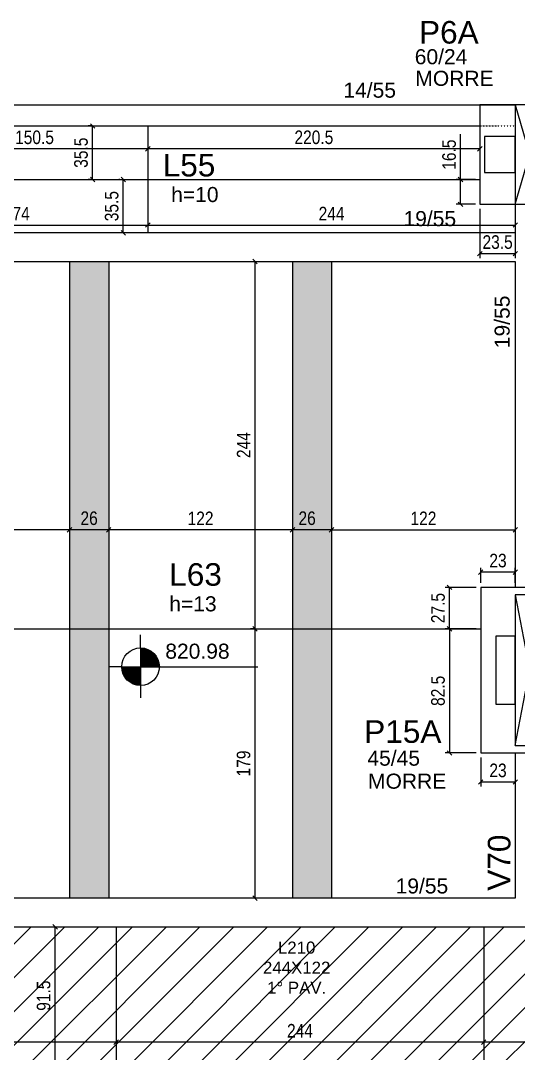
# Model space of a CAD drawing. Header units: millimetres. Extents: x 3753 to 7374, y 1906 to 3298.
# Drawn here: x 5665 to 5995, y 2594 to 3280 of the extents above; entities that cross this region are included whole.
import ezdxf

# ---------------------------------------------------------------- set-up
doc = ezdxf.new("R2010")
doc.units = ezdxf.units.MM
doc.linetypes.add('ESTILO_TQS_0004', pattern=[2, 0.5, -0.4, 0.1, -0.4, 0.1, -0.5])
for name, color, linetype in [('1', 1, 'Continuous'), ('3', 3, 'Continuous'), ('4', 4, 'Continuous'), ('7', 7, 'Continuous'), ('AUX00', 7, 'Continuous'), ('Painéis', 200, 'Continuous')]:
    doc.layers.add(name, color=color, linetype=linetype)
doc.layers.add('Hachura', color=251, linetype='Continuous', lineweight=9)
doc.layers.add('REAPROVEITAMENTO', color=251, linetype='Continuous', lineweight=9)
doc.styles.add('COTA TECNICA-50', font='techl___.ttf', dxfattribs={"height": 9})
doc.styles.get("Standard").update_dxf_attribs({"font": 'arial.ttf'})
doc.dimstyles.new('COTA PAINEL-50', dxfattribs={"dimtxt": 9, "dimasz": 3, "dimexe": 3, "dimexo": 3, "dimgap": 3, "dimtad": 1, "dimdec": 1, "dimzin": 12, "dimdsep": 46, "dimtxsty": 'COTA TECNICA-50', "dimblk1": 'OBLIQUE', "dimblk2": 'OBLIQUE', "dimsah": 1, "dimcen": 0.9, "dimclrd": 4, "dimclre": 4, "dimclrt": 240, "dimadec": 1, "dimazin": 3, "dimtfac": 1, "dimtdec": 1, "dimtmove": 0, "dimatfit": 3, "dimfxl": 1, "dimtolj": 1, "dimtzin": 12, "dimarcsym": 0})

# ---------------------------------------------------------------- blocks, each defined once
blk = doc.blocks.new('_Oblique')
at = {"color": 0, "linetype": 'ByBlock', "lineweight": -2}
blk.add_line((-0.5, -0.5), (0.5, 0.5), dxfattribs=at)
blk = doc.blocks.new('*D211')
at = {"layer": 'Defpoints', "color": 0, "transparency": 16777216}
for p in [(5972.16, 2601.54), (5972.16, 2601.54), (6216.16, 2601.54)]:
    blk.add_point(p, dxfattribs=at)
at = {"layer": 'Painéis', "color": 4, "lineweight": -2, "transparency": 16777216}
blk.add_line((6216.16, 2601.54), (5972.16, 2601.54), dxfattribs=at)
at = {"layer": 'Painéis', "color": 4, "lineweight": -2, "transparency": 16777216, "xscale": 3, "yscale": 3, "zscale": 3, "rotation": 180}
blk.add_blockref('_Oblique', (5972.16, 2601.54), dxfattribs=at)
at = {"layer": 'Painéis', "color": 4, "lineweight": -2, "transparency": 16777216, "xscale": 3, "yscale": 3, "zscale": 3}
blk.add_blockref('_Oblique', (6216.16, 2601.54), dxfattribs=at)
at = {"layer": 'Painéis', "color": 240, "transparency": 16777216, "insert": (6094.16, 2609.11), "char_height": 9, "attachment_point": 5, "style": 'COTA TECNICA-50'}
blk.add_mtext('\\A1;244', dxfattribs=at)
blk = doc.blocks.new('*D212')
at = {"layer": 'Defpoints', "color": 0, "transparency": 16777216}
for p in [(5728.16, 2601.54), (5728.16, 2601.54), (5972.16, 2601.54)]:
    blk.add_point(p, dxfattribs=at)
at = {"layer": 'Painéis', "color": 4, "lineweight": -2, "transparency": 16777216}
blk.add_line((5972.16, 2601.54), (5728.16, 2601.54), dxfattribs=at)
at = {"layer": 'Painéis', "color": 4, "lineweight": -2, "transparency": 16777216, "xscale": 3, "yscale": 3, "zscale": 3, "rotation": 180}
blk.add_blockref('_Oblique', (5728.16, 2601.54), dxfattribs=at)
at = {"layer": 'Painéis', "color": 4, "lineweight": -2, "transparency": 16777216, "xscale": 3, "yscale": 3, "zscale": 3}
blk.add_blockref('_Oblique', (5972.16, 2601.54), dxfattribs=at)
at = {"layer": 'Painéis', "color": 240, "transparency": 16777216, "insert": (5850.16, 2609.11), "char_height": 9, "attachment_point": 5, "style": 'COTA TECNICA-50'}
blk.add_mtext('\\A1;244', dxfattribs=at)
blk = doc.blocks.new('*D10')
at = {"layer": 'Defpoints', "color": 0, "transparency": 16777216}
for p in [(5484.16, 2601.54), (5484.16, 2601.54), (5728.16, 2601.54)]:
    blk.add_point(p, dxfattribs=at)
at = {"layer": 'Painéis', "color": 4, "lineweight": -2, "transparency": 16777216}
blk.add_line((5728.16, 2601.54), (5484.16, 2601.54), dxfattribs=at)
at = {"layer": 'Painéis', "color": 4, "lineweight": -2, "transparency": 16777216, "xscale": 3, "yscale": 3, "zscale": 3, "rotation": 180}
blk.add_blockref('_Oblique', (5484.16, 2601.54), dxfattribs=at)
at = {"layer": 'Painéis', "color": 4, "lineweight": -2, "transparency": 16777216, "xscale": 3, "yscale": 3, "zscale": 3}
blk.add_blockref('_Oblique', (5728.16, 2601.54), dxfattribs=at)
at = {"layer": 'Painéis', "color": 240, "transparency": 16777216, "insert": (5606.16, 2609.11), "char_height": 9, "attachment_point": 5, "style": 'COTA TECNICA-50'}
blk.add_mtext('\\A1;244', dxfattribs=at)
blk = doc.blocks.new('*D76')
at = {"layer": 'Defpoints', "color": 0, "transparency": 16777216}
for p in [(5687.59, 2678.17), (5687.59, 2678.17), (5687.59, 2586.67)]:
    blk.add_point(p, dxfattribs=at)
at = {"layer": 'Painéis', "color": 4, "lineweight": -2, "transparency": 16777216}
blk.add_line((5687.59, 2586.67), (5687.59, 2678.17), dxfattribs=at)
at = {"layer": 'Painéis', "color": 4, "lineweight": -2, "transparency": 16777216, "xscale": 3, "yscale": 3, "zscale": 3}
for p, rotation in [((5687.59, 2678.17), 90), ((5687.59, 2586.67), 270)]:
    blk.add_blockref('_Oblique', p, dxfattribs=dict(at, rotation=rotation))
at = {"layer": 'Painéis', "color": 240, "transparency": 16777216, "insert": (5679.96, 2632.42), "char_height": 9, "attachment_point": 5, "rotation": 90, "style": 'COTA TECNICA-50'}
blk.add_mtext('\\A1;91.5', dxfattribs=at)
blk = doc.blocks.new('*D260')
at = {"layer": 'Defpoints', "color": 0, "transparency": 16777216}
for p in [(5956.82, 3174.67), (5969.66, 3174.67), (5969.66, 3158.17)]:
    blk.add_point(p, dxfattribs=at)
at = {"layer": 'Painéis', "color": 4, "lineweight": -2, "transparency": 16777216}
for p, q in [((5956.82, 3174.67), (5956.82, 3204.64)), ((5966.66, 3174.67), (5953.82, 3174.67)), ((5956.82, 3158.17), (5956.82, 3174.67)), ((5966.66, 3158.17), (5953.82, 3158.17))]:
    blk.add_line(p, q, dxfattribs=at)
at = {"layer": 'Painéis', "color": 4, "lineweight": -2, "transparency": 16777216, "xscale": 3, "yscale": 3, "zscale": 3}
for p, rotation in [((5956.82, 3174.67), 90), ((5956.82, 3158.17), 270)]:
    blk.add_blockref('_Oblique', p, dxfattribs=dict(at, rotation=rotation))
at = {"layer": 'Painéis', "color": 240, "transparency": 16777216, "insert": (5949.22, 3191.15), "char_height": 9, "attachment_point": 5, "rotation": 90, "style": 'COTA TECNICA-50'}
blk.add_mtext('\\A1;16.5', dxfattribs=at)
blk = doc.blocks.new('*D33')
at = {"layer": 'Defpoints', "color": 0, "transparency": 16777216}
for p in [(5969.66, 3158.17), (5993.16, 3158.17), (5969.66, 3125.31)]:
    blk.add_point(p, dxfattribs=at)
at = {"layer": 'Painéis', "color": 4, "lineweight": -2, "transparency": 16777216}
for p, q in [((5969.66, 3155.17), (5969.66, 3122.31)), ((5993.16, 3155.17), (5993.16, 3122.31)), ((5993.16, 3125.31), (5969.66, 3125.31))]:
    blk.add_line(p, q, dxfattribs=at)
at = {"layer": 'Painéis', "color": 4, "lineweight": -2, "transparency": 16777216, "xscale": 3, "yscale": 3, "zscale": 3, "rotation": 180}
blk.add_blockref('_Oblique', (5969.66, 3125.31), dxfattribs=at)
at = {"layer": 'Painéis', "color": 4, "lineweight": -2, "transparency": 16777216, "xscale": 3, "yscale": 3, "zscale": 3}
blk.add_blockref('_Oblique', (5993.16, 3125.31), dxfattribs=at)
at = {"layer": 'Painéis', "color": 240, "transparency": 16777216, "insert": (5981.41, 3133), "char_height": 9, "attachment_point": 5, "style": 'COTA TECNICA-50'}
blk.add_mtext('\\A1;23.5', dxfattribs=at)
blk = doc.blocks.new('*D261')
at = {"layer": 'Defpoints', "color": 0, "transparency": 16777216}
for p in [(5575.16, 3144.4), (5749.16, 3144.4), (5749.16, 3144.4)]:
    blk.add_point(p, dxfattribs=at)
at = {"layer": 'Painéis', "color": 4, "lineweight": -2, "transparency": 16777216}
blk.add_line((5575.16, 3144.4), (5749.16, 3144.4), dxfattribs=at)
at = {"layer": 'Painéis', "color": 4, "lineweight": -2, "transparency": 16777216, "xscale": 3, "yscale": 3, "zscale": 3, "rotation": 180}
blk.add_blockref('_Oblique', (5575.16, 3144.4), dxfattribs=at)
at = {"layer": 'Painéis', "color": 4, "lineweight": -2, "transparency": 16777216, "xscale": 3, "yscale": 3, "zscale": 3}
blk.add_blockref('_Oblique', (5749.16, 3144.4), dxfattribs=at)
at = {"layer": 'Painéis', "color": 240, "transparency": 16777216, "insert": (5662.16, 3151.96), "char_height": 9, "attachment_point": 5, "style": 'COTA TECNICA-50'}
blk.add_mtext('\\A1;174', dxfattribs=at)
blk = doc.blocks.new('*D34')
at = {"layer": 'Defpoints', "color": 0, "transparency": 16777216}
for p in [(5749.16, 3144.4), (5993.16, 3144.4), (5993.16, 3144.4)]:
    blk.add_point(p, dxfattribs=at)
at = {"layer": 'Painéis', "color": 4, "lineweight": -2, "transparency": 16777216}
blk.add_line((5749.16, 3144.4), (5993.16, 3144.4), dxfattribs=at)
at = {"layer": 'Painéis', "color": 4, "lineweight": -2, "transparency": 16777216, "xscale": 3, "yscale": 3, "zscale": 3, "rotation": 180}
blk.add_blockref('_Oblique', (5749.16, 3144.4), dxfattribs=at)
at = {"layer": 'Painéis', "color": 4, "lineweight": -2, "transparency": 16777216, "xscale": 3, "yscale": 3, "zscale": 3}
blk.add_blockref('_Oblique', (5993.16, 3144.4), dxfattribs=at)
at = {"layer": 'Painéis', "color": 240, "transparency": 16777216, "insert": (5871.16, 3151.96), "char_height": 9, "attachment_point": 5, "style": 'COTA TECNICA-50'}
blk.add_mtext('\\A1;244', dxfattribs=at)
blk = doc.blocks.new('*D35')
at = {"layer": 'Defpoints', "color": 0, "transparency": 16777216}
for p in [(5749.16, 3195.01), (5749.16, 3195.01), (5969.66, 3195.01)]:
    blk.add_point(p, dxfattribs=at)
at = {"layer": 'Painéis', "color": 4, "lineweight": -2, "transparency": 16777216}
blk.add_line((5969.66, 3195.01), (5749.16, 3195.01), dxfattribs=at)
at = {"layer": 'Painéis', "color": 4, "lineweight": -2, "transparency": 16777216, "xscale": 3, "yscale": 3, "zscale": 3, "rotation": 180}
blk.add_blockref('_Oblique', (5749.16, 3195.01), dxfattribs=at)
at = {"layer": 'Painéis', "color": 4, "lineweight": -2, "transparency": 16777216, "xscale": 3, "yscale": 3, "zscale": 3}
blk.add_blockref('_Oblique', (5969.66, 3195.01), dxfattribs=at)
at = {"layer": 'Painéis', "color": 240, "transparency": 16777216, "insert": (5859.41, 3202.61), "char_height": 9, "attachment_point": 5, "style": 'COTA TECNICA-50'}
blk.add_mtext('\\A1;220.5', dxfattribs=at)
blk = doc.blocks.new('*D36')
at = {"layer": 'Defpoints', "color": 0, "transparency": 16777216}
for p in [(5598.66, 3195.01), (5598.66, 3195.01), (5749.16, 3195.01)]:
    blk.add_point(p, dxfattribs=at)
at = {"layer": 'Painéis', "color": 4, "lineweight": -2, "transparency": 16777216}
blk.add_line((5749.16, 3195.01), (5598.66, 3195.01), dxfattribs=at)
at = {"layer": 'Painéis', "color": 4, "lineweight": -2, "transparency": 16777216, "xscale": 3, "yscale": 3, "zscale": 3, "rotation": 180}
blk.add_blockref('_Oblique', (5598.66, 3195.01), dxfattribs=at)
at = {"layer": 'Painéis', "color": 4, "lineweight": -2, "transparency": 16777216, "xscale": 3, "yscale": 3, "zscale": 3}
blk.add_blockref('_Oblique', (5749.16, 3195.01), dxfattribs=at)
at = {"layer": 'Painéis', "color": 240, "transparency": 16777216, "insert": (5673.91, 3202.61), "char_height": 9, "attachment_point": 5, "style": 'COTA TECNICA-50'}
blk.add_mtext('\\A1;150.5', dxfattribs=at)
blk = doc.blocks.new('*D37')
at = {"layer": 'Defpoints', "color": 0, "transparency": 16777216}
for p in [(5732.87, 3174.67), (5733.63, 3174.67), (5733.63, 3139.17)]:
    blk.add_point(p, dxfattribs=at)
at = {"layer": 'Painéis', "color": 4, "lineweight": -2, "transparency": 16777216}
for p, q in [((5730.63, 3174.67), (5729.87, 3174.67)), ((5732.87, 3139.17), (5732.87, 3174.67)), ((5730.63, 3139.17), (5729.87, 3139.17))]:
    blk.add_line(p, q, dxfattribs=at)
at = {"layer": 'Painéis', "color": 4, "lineweight": -2, "transparency": 16777216, "xscale": 3, "yscale": 3, "zscale": 3}
for p, rotation in [((5732.87, 3174.67), 90), ((5732.87, 3139.17), 270)]:
    blk.add_blockref('_Oblique', p, dxfattribs=dict(at, rotation=rotation))
at = {"layer": 'Painéis', "color": 240, "transparency": 16777216, "insert": (5725.17, 3156.92), "char_height": 9, "attachment_point": 5, "rotation": 90, "style": 'COTA TECNICA-50'}
blk.add_mtext('\\A1;35.5', dxfattribs=at)
blk = doc.blocks.new('*D38')
at = {"layer": 'Defpoints', "color": 0, "transparency": 16777216}
for p in [(5712.5, 3210.17), (5714.38, 3210.17), (5714.38, 3174.67)]:
    blk.add_point(p, dxfattribs=at)
at = {"layer": 'Painéis', "color": 4, "lineweight": -2, "transparency": 16777216}
for p, q in [((5711.38, 3210.17), (5709.5, 3210.17)), ((5712.5, 3174.67), (5712.5, 3210.17)), ((5711.38, 3174.67), (5709.5, 3174.67))]:
    blk.add_line(p, q, dxfattribs=at)
at = {"layer": 'Painéis', "color": 4, "lineweight": -2, "transparency": 16777216, "xscale": 3, "yscale": 3, "zscale": 3}
for p, rotation in [((5712.5, 3210.17), 90), ((5712.5, 3174.67), 270)]:
    blk.add_blockref('_Oblique', p, dxfattribs=dict(at, rotation=rotation))
at = {"layer": 'Painéis', "color": 240, "transparency": 16777216, "insert": (5704.8, 3192.42), "char_height": 9, "attachment_point": 5, "rotation": 90, "style": 'COTA TECNICA-50'}
blk.add_mtext('\\A1;35.5', dxfattribs=at)
blk = doc.blocks.new('*D164')
at = {"layer": 'Defpoints', "color": 0, "transparency": 16777216}
for p in [(5723.16, 2941.95), (5723.16, 2941.95), (5845.16, 2941.95)]:
    blk.add_point(p, dxfattribs=at)
at = {"layer": 'Painéis', "color": 4, "lineweight": -2, "transparency": 16777216}
blk.add_line((5845.16, 2941.95), (5723.16, 2941.95), dxfattribs=at)
at = {"layer": 'Painéis', "color": 4, "lineweight": -2, "transparency": 16777216, "xscale": 3, "yscale": 3, "zscale": 3, "rotation": 180}
blk.add_blockref('_Oblique', (5723.16, 2941.95), dxfattribs=at)
at = {"layer": 'Painéis', "color": 4, "lineweight": -2, "transparency": 16777216, "xscale": 3, "yscale": 3, "zscale": 3}
blk.add_blockref('_Oblique', (5845.16, 2941.95), dxfattribs=at)
at = {"layer": 'Painéis', "color": 240, "transparency": 16777216, "insert": (5784.16, 2949.5), "char_height": 9, "attachment_point": 5, "style": 'COTA TECNICA-50'}
blk.add_mtext('\\A1;122', dxfattribs=at)
blk = doc.blocks.new('*D165')
at = {"layer": 'Defpoints', "color": 0, "transparency": 16777216}
for p in [(5697.16, 2941.95), (5697.16, 2941.95), (5723.16, 2941.95)]:
    blk.add_point(p, dxfattribs=at)
at = {"layer": 'Painéis', "color": 4, "lineweight": -2, "transparency": 16777216}
blk.add_line((5723.16, 2941.95), (5697.16, 2941.95), dxfattribs=at)
at = {"layer": 'Painéis', "color": 4, "lineweight": -2, "transparency": 16777216, "xscale": 3, "yscale": 3, "zscale": 3, "rotation": 180}
blk.add_blockref('_Oblique', (5697.16, 2941.95), dxfattribs=at)
at = {"layer": 'Painéis', "color": 4, "lineweight": -2, "transparency": 16777216, "xscale": 3, "yscale": 3, "zscale": 3}
blk.add_blockref('_Oblique', (5723.16, 2941.95), dxfattribs=at)
at = {"layer": 'Painéis', "color": 240, "transparency": 16777216, "insert": (5710.16, 2949.54), "char_height": 9, "attachment_point": 5, "style": 'COTA TECNICA-50'}
blk.add_mtext('\\A1;26', dxfattribs=at)
blk = doc.blocks.new('*D166')
at = {"layer": 'Defpoints', "color": 0, "transparency": 16777216}
for p in [(5575.16, 2941.95), (5575.16, 2941.95), (5697.16, 2941.95)]:
    blk.add_point(p, dxfattribs=at)
at = {"layer": 'Painéis', "color": 4, "lineweight": -2, "transparency": 16777216}
blk.add_line((5697.16, 2941.95), (5575.16, 2941.95), dxfattribs=at)
at = {"layer": 'Painéis', "color": 4, "lineweight": -2, "transparency": 16777216, "xscale": 3, "yscale": 3, "zscale": 3, "rotation": 180}
blk.add_blockref('_Oblique', (5575.16, 2941.95), dxfattribs=at)
at = {"layer": 'Painéis', "color": 4, "lineweight": -2, "transparency": 16777216, "xscale": 3, "yscale": 3, "zscale": 3}
blk.add_blockref('_Oblique', (5697.16, 2941.95), dxfattribs=at)
at = {"layer": 'Painéis', "color": 240, "transparency": 16777216, "insert": (5636.16, 2949.5), "char_height": 9, "attachment_point": 5, "style": 'COTA TECNICA-50'}
blk.add_mtext('\\A1;122', dxfattribs=at)
blk = doc.blocks.new('*D167')
at = {"layer": 'Defpoints', "color": 0, "transparency": 16777216}
for p in [(5845.16, 2941.95), (5845.16, 2941.95), (5871.16, 2941.95)]:
    blk.add_point(p, dxfattribs=at)
at = {"layer": 'Painéis', "color": 4, "lineweight": -2, "transparency": 16777216}
blk.add_line((5871.16, 2941.95), (5845.16, 2941.95), dxfattribs=at)
at = {"layer": 'Painéis', "color": 4, "lineweight": -2, "transparency": 16777216, "xscale": 3, "yscale": 3, "zscale": 3, "rotation": 180}
blk.add_blockref('_Oblique', (5845.16, 2941.95), dxfattribs=at)
at = {"layer": 'Painéis', "color": 4, "lineweight": -2, "transparency": 16777216, "xscale": 3, "yscale": 3, "zscale": 3}
blk.add_blockref('_Oblique', (5871.16, 2941.95), dxfattribs=at)
at = {"layer": 'Painéis', "color": 240, "transparency": 16777216, "insert": (5854.91, 2949.54), "char_height": 9, "attachment_point": 5, "style": 'COTA TECNICA-50'}
blk.add_mtext('\\A1;26', dxfattribs=at)
blk = doc.blocks.new('*D168')
at = {"layer": 'Defpoints', "color": 0, "transparency": 16777216}
for p in [(5871.16, 2941.95), (5993.16, 2941.95), (5993.16, 2941.95)]:
    blk.add_point(p, dxfattribs=at)
at = {"layer": 'Painéis', "color": 4, "lineweight": -2, "transparency": 16777216}
blk.add_line((5871.16, 2941.95), (5993.16, 2941.95), dxfattribs=at)
at = {"layer": 'Painéis', "color": 4, "lineweight": -2, "transparency": 16777216, "xscale": 3, "yscale": 3, "zscale": 3, "rotation": 180}
blk.add_blockref('_Oblique', (5871.16, 2941.95), dxfattribs=at)
at = {"layer": 'Painéis', "color": 4, "lineweight": -2, "transparency": 16777216, "xscale": 3, "yscale": 3, "zscale": 3}
blk.add_blockref('_Oblique', (5993.16, 2941.95), dxfattribs=at)
at = {"layer": 'Painéis', "color": 240, "transparency": 16777216, "insert": (5932.16, 2949.5), "char_height": 9, "attachment_point": 5, "style": 'COTA TECNICA-50'}
blk.add_mtext('\\A1;122', dxfattribs=at)
blk = doc.blocks.new('*D169')
at = {"layer": 'Defpoints', "color": 0, "transparency": 16777216}
for p in [(5820.34, 2876.17), (5823.28, 2876.17), (5823.28, 2697.17)]:
    blk.add_point(p, dxfattribs=at)
at = {"layer": 'Painéis', "color": 4, "lineweight": -2, "transparency": 16777216}
for p, q in [((5820.28, 2876.17), (5817.34, 2876.17)), ((5820.34, 2697.17), (5820.34, 2876.17)), ((5820.28, 2697.17), (5817.34, 2697.17))]:
    blk.add_line(p, q, dxfattribs=at)
at = {"layer": 'Painéis', "color": 4, "lineweight": -2, "transparency": 16777216, "xscale": 3, "yscale": 3, "zscale": 3}
for p, rotation in [((5820.34, 2876.17), 90), ((5820.34, 2697.17), 270)]:
    blk.add_blockref('_Oblique', p, dxfattribs=dict(at, rotation=rotation))
at = {"layer": 'Painéis', "color": 240, "transparency": 16777216, "insert": (5812.75, 2786.67), "char_height": 9, "attachment_point": 5, "rotation": 90, "style": 'COTA TECNICA-50'}
blk.add_mtext('\\A1;179', dxfattribs=at)
blk = doc.blocks.new('*D170')
at = {"layer": 'Defpoints', "color": 0, "transparency": 16777216}
for p in [(5820.34, 3120.17), (5820.34, 3120.17), (5820.34, 2876.17)]:
    blk.add_point(p, dxfattribs=at)
at = {"layer": 'Painéis', "color": 4, "lineweight": -2, "transparency": 16777216}
blk.add_line((5820.34, 2876.17), (5820.34, 3120.17), dxfattribs=at)
at = {"layer": 'Painéis', "color": 4, "lineweight": -2, "transparency": 16777216, "xscale": 3, "yscale": 3, "zscale": 3}
for p, rotation in [((5820.34, 3120.17), 90), ((5820.34, 2876.17), 270)]:
    blk.add_blockref('_Oblique', p, dxfattribs=dict(at, rotation=rotation))
at = {"layer": 'Painéis', "color": 240, "transparency": 16777216, "insert": (5812.78, 2998.17), "char_height": 9, "attachment_point": 5, "rotation": 90, "style": 'COTA TECNICA-50'}
blk.add_mtext('\\A1;244', dxfattribs=at)
blk = doc.blocks.new('*D171')
at = {"layer": 'Defpoints', "color": 0, "transparency": 16777216}
for p in [(5970.16, 2913.73), (5970.16, 2903.67), (5993.16, 2903.67)]:
    blk.add_point(p, dxfattribs=at)
at = {"layer": 'Painéis', "color": 4, "lineweight": -2, "transparency": 16777216}
for p, q in [((5970.16, 2906.67), (5970.16, 2916.73)), ((5993.16, 2906.67), (5993.16, 2916.73)), ((5993.16, 2913.73), (5970.16, 2913.73))]:
    blk.add_line(p, q, dxfattribs=at)
at = {"layer": 'Painéis', "color": 4, "lineweight": -2, "transparency": 16777216, "xscale": 3, "yscale": 3, "zscale": 3, "rotation": 180}
blk.add_blockref('_Oblique', (5970.16, 2913.73), dxfattribs=at)
at = {"layer": 'Painéis', "color": 4, "lineweight": -2, "transparency": 16777216, "xscale": 3, "yscale": 3, "zscale": 3}
blk.add_blockref('_Oblique', (5993.16, 2913.73), dxfattribs=at)
at = {"layer": 'Painéis', "color": 240, "transparency": 16777216, "insert": (5981.66, 2921.42), "char_height": 9, "attachment_point": 5, "style": 'COTA TECNICA-50'}
blk.add_mtext('\\A1;23', dxfattribs=at)
blk = doc.blocks.new('*D327')
at = {"layer": 'Defpoints', "color": 0, "transparency": 16777216}
for p in [(5949.48, 2903.67), (5970.16, 2903.67), (5970.16, 2876.17)]:
    blk.add_point(p, dxfattribs=at)
at = {"layer": 'Painéis', "color": 4, "lineweight": -2, "transparency": 16777216}
for p, q in [((5967.16, 2903.67), (5946.48, 2903.67)), ((5949.48, 2876.17), (5949.48, 2903.67)), ((5967.16, 2876.17), (5946.48, 2876.17))]:
    blk.add_line(p, q, dxfattribs=at)
at = {"layer": 'Painéis', "color": 4, "lineweight": -2, "transparency": 16777216, "xscale": 3, "yscale": 3, "zscale": 3}
for p, rotation in [((5949.48, 2903.67), 90), ((5949.48, 2876.17), 270)]:
    blk.add_blockref('_Oblique', p, dxfattribs=dict(at, rotation=rotation))
at = {"layer": 'Painéis', "color": 240, "transparency": 16777216, "insert": (5941.88, 2889.92), "char_height": 9, "attachment_point": 5, "rotation": 90, "style": 'COTA TECNICA-50'}
blk.add_mtext('\\A1;27.5', dxfattribs=at)
blk = doc.blocks.new('*D172')
at = {"layer": 'Defpoints', "color": 0, "transparency": 16777216}
for p in [(5970.16, 2876.17), (5949.48, 2793.67), (5970.16, 2793.67)]:
    blk.add_point(p, dxfattribs=at)
at = {"layer": 'Painéis', "color": 4, "lineweight": -2, "transparency": 16777216}
for p, q in [((5967.16, 2876.17), (5946.48, 2876.17)), ((5949.48, 2876.17), (5949.48, 2793.67)), ((5967.16, 2793.67), (5946.48, 2793.67))]:
    blk.add_line(p, q, dxfattribs=at)
at = {"layer": 'Painéis', "color": 4, "lineweight": -2, "transparency": 16777216, "xscale": 3, "yscale": 3, "zscale": 3}
for p, rotation in [((5949.48, 2876.17), 90), ((5949.48, 2793.67), 270)]:
    blk.add_blockref('_Oblique', p, dxfattribs=dict(at, rotation=rotation))
at = {"layer": 'Painéis', "color": 240, "transparency": 16777216, "insert": (5941.86, 2834.92), "char_height": 9, "attachment_point": 5, "rotation": 90, "style": 'COTA TECNICA-50'}
blk.add_mtext('\\A1;82.5', dxfattribs=at)
blk = doc.blocks.new('*D173')
at = {"layer": 'Defpoints', "color": 0, "transparency": 16777216}
for p in [(5970.16, 2793.67), (5993.16, 2793.67), (5970.16, 2774.34)]:
    blk.add_point(p, dxfattribs=at)
at = {"layer": 'Painéis', "color": 4, "lineweight": -2, "transparency": 16777216}
for p, q in [((5970.16, 2790.67), (5970.16, 2771.34)), ((5993.16, 2790.67), (5993.16, 2771.34)), ((5993.16, 2774.34), (5970.16, 2774.34))]:
    blk.add_line(p, q, dxfattribs=at)
at = {"layer": 'Painéis', "color": 4, "lineweight": -2, "transparency": 16777216, "xscale": 3, "yscale": 3, "zscale": 3, "rotation": 180}
blk.add_blockref('_Oblique', (5970.16, 2774.34), dxfattribs=at)
at = {"layer": 'Painéis', "color": 4, "lineweight": -2, "transparency": 16777216, "xscale": 3, "yscale": 3, "zscale": 3}
blk.add_blockref('_Oblique', (5993.16, 2774.34), dxfattribs=at)
at = {"layer": 'Painéis', "color": 240, "transparency": 16777216, "insert": (5981.66, 2782.03), "char_height": 9, "attachment_point": 5, "style": 'COTA TECNICA-50'}
blk.add_mtext('\\A1;23', dxfattribs=at)

msp = doc.modelspace()

# ---------------------------------------------------------------- hatches: boundary and pattern name
at = {"layer": 'Hachura', "linetype": 'ByBlock'}
h = msp.add_hatch(color=256, dxfattribs=at)
h.dxf.hatch_style = 1
h.paths.add_polyline_path([(5723.16, 2697.17), (5697.16, 2697.17), (5697.16, 3120.17), (5723.16, 3120.17)])
h = msp.add_hatch(color=256, dxfattribs=at)
h.dxf.hatch_style = 1
h.paths.add_polyline_path([(5871.16, 2697.17), (5845.16, 2697.17), (5845.16, 3120.17), (5871.16, 3120.17)])
at = {"layer": 'REAPROVEITAMENTO', "linetype": 'ByBlock'}
h = msp.add_hatch(dxfattribs=at)
h.set_pattern_fill('ANSI31', color=256, scale=5, style=2)
h.set_pattern_definition([(45, (2308.955, 1066.706), (-11.22532, 11.22532), [])])
h.paths.add_polyline_path([(7175.16, 2566.67), (6449.16, 2566.67), (6449.16, 2586.67), (7170.16, 2586.67), (7170.16, 2678.17), (5168.66, 2677.67), (5168.66, 2672.17), (5088.66, 2672.17), (5088.66, 2678.17), (4294.66, 2678.17), (4294.66, 2672.67), (4214.66, 2672.67), (4214.66, 2678.17), (4036.16, 2678.17), (4036.16, 2526.17), (4214.66, 2526.17), (4214.66, 2531.67), (4294.66, 2531.67), (4294.66, 2526.17), (5083.66, 2526.17), (5083.66, 2533.17), (5173.66, 2533.17), (5173.66, 2526.17), (6449.16, 2526.17), (6449.16, 2477.17), (7175.16, 2477.17)])

# ---------------------------------------------------------------- linework, layer by layer
at = {"layer": '1', "linetype": 'Continuous'}
for p, q in [((5993.16, 3158.17), (6012.16, 3224.17)), ((5993.16, 3224.17), (6012.16, 3158.17)), ((5993.16, 2798.67), (6012.16, 2898.67)), ((5993.16, 2898.67), (6012.16, 2798.67))]:
    msp.add_line(p, q, dxfattribs=at)
at = {"layer": '3', "linetype": 'Continuous'}
for p, q in [((5575.16, 3224.17), (5993.16, 3224.17)), ((5598.66, 3210.17), (5969.66, 3210.17)), ((5744.32, 2863.45), (5744.32, 2872.03)), ((5744.32, 2863.45), (5744.32, 2838.45)), ((5744.32, 2862.84), (5748.17, 2862.84)), ((5744.32, 2862.05), (5750.07, 2862.05)), ((5744.32, 2861.25), (5751.39, 2861.25)), ((5744.32, 2860.46), (5752.43, 2860.46)), ((5744.32, 2859.67), (5753.28, 2859.67)), ((5744.32, 2858.87), (5753.98, 2858.87)), ((5744.32, 2858.08), (5754.58, 2858.08)), ((5744.32, 2857.29), (5755.09, 2857.29)), ((5744.32, 2856.5), (5755.52, 2856.5)), ((5744.32, 2855.7), (5755.88, 2855.7)), ((5744.32, 2854.91), (5756.18, 2854.91)), ((5744.32, 2854.12), (5756.41, 2854.12)), ((5731.82, 2850.95), (5723.11, 2850.95)), ((5731.82, 2850.95), (5756.82, 2850.95)), ((5744.32, 2850.15), (5731.82, 2850.15)), ((5744.32, 2849.36), (5731.92, 2849.36)), ((5744.32, 2848.57), (5732.05, 2848.57)), ((5744.32, 2847.77), (5732.23, 2847.77)), ((5744.32, 2853.32), (5756.59, 2853.32)), ((5744.32, 2852.53), (5756.72, 2852.53)), ((5744.32, 2851.74), (5756.82, 2851.74)), ((5756.82, 2850.95), (5822.13, 2850.95)), ((5744.32, 2846.98), (5732.47, 2846.98)), ((5744.32, 2846.19), (5732.76, 2846.19)), ((5744.32, 2845.4), (5733.12, 2845.4)), ((5744.32, 2844.6), (5733.55, 2844.6)), ((5744.32, 2843.81), (5734.06, 2843.81)), ((5744.32, 2843.02), (5734.66, 2843.02)), ((5744.32, 2842.22), (5735.37, 2842.22)), ((5744.32, 2841.43), (5736.21, 2841.43)), ((5744.32, 2840.64), (5737.25, 2840.64)), ((5744.32, 2839.85), (5738.57, 2839.85)), ((5744.32, 2839.05), (5740.47, 2839.05)), ((5744.32, 2838.45), (5744.32, 2830.23))]:
    msp.add_line(p, q, dxfattribs=at)
at = {"layer": '3', "linetype": 'ESTILO_TQS_0004'}
msp.add_line((5969.66, 3210.17), (5993.16, 3210.17), dxfattribs=at)
at = {"layer": '3', "linetype": 'Continuous'}
for points in [[(5969.66, 3158.17), (6035.66, 3158.17), (6035.66, 3224.17), (5969.66, 3224.17), (5969.66, 3158.17)], [(5993.16, 3158.17), (5993.16, 3139.17)], [(5993.16, 3139.17), (5575.16, 3139.17)], [(5575.16, 3120.17), (5993.16, 3120.17)], [(5993.16, 3120.17), (5993.16, 2903.67)], [(5970.16, 2793.67), (6035.16, 2793.67), (6035.16, 2903.67), (5970.16, 2903.67), (5970.16, 2793.67)], [(5993.16, 2793.67), (5993.16, 2697.17)], [(5993.16, 2697.17), (5577.66, 2697.17)], [(5577.66, 2678.17), (6002.66, 2678.17)]]:
    msp.add_lwpolyline(points, dxfattribs=at)
msp.add_circle((5744.32, 2850.95), 12.5, dxfattribs=at)
at = {"layer": '7', "linetype": 'Continuous'}
for points in [[(5993.16, 3158.17), (6012.16, 3158.17), (6012.16, 3224.17), (5993.16, 3224.17), (5993.16, 3158.17)], [(5993.16, 3203.17), (5972.66, 3203.17), (5972.66, 3179.17), (5993.16, 3179.17), (5993.16, 3203.17)], [(5993.16, 2798.67), (6012.16, 2798.67), (6012.16, 2898.67), (5993.16, 2898.67), (5993.16, 2798.67)], [(5993.16, 2871.17), (5980.16, 2871.17), (5980.16, 2826.17), (5993.16, 2826.17), (5993.16, 2871.17)]]:
    msp.add_lwpolyline(points, dxfattribs=at)
at = {"layer": 'Painéis'}
for p, q in [((5749.16, 3210.17), (5749.16, 3139.17)), ((5598.66, 3174.67), (5969.66, 3174.67)), ((5697.16, 3120.17), (5697.16, 2697.17)), ((5723.16, 3120.17), (5723.16, 2697.17)), ((5845.16, 3120.17), (5845.16, 2697.17)), ((5871.16, 3120.17), (5871.16, 2697.17)), ((5575.16, 2876.17), (5970.16, 2876.17)), ((5728.16, 2678.17), (5728.16, 2525.24)), ((5972.16, 2678.17), (5972.16, 2525.24))]:
    msp.add_line(p, q, dxfattribs=at)

# ---------------------------------------------------------------- texts
at = {"layer": '3', "linetype": 'Continuous'}
for s, p in [('60/24', (5926.38, 3251.2)), ('MORRE', (5926.77, 3236.85)), ('14/55', (5878.98, 3228.97)), ('h=10', (5764.65, 3159.65)), ('19/55', (5918.91, 3143.65)), ('h=13', (5763.36, 2887.74)), ('820.98', (5760.73, 2856.27)), ('45/45', (5894.94, 2785.21)), ('MORRE', (5895.35, 2769.92)), ('19/55', (5913.67, 2700.3))]:
    msp.add_text(s, height=10, dxfattribs=at).set_placement(p)
msp.add_text('19/55', height=10, rotation=90, dxfattribs=at).set_placement((5989.41, 3062.56))
at = {"layer": '4', "linetype": 'Continuous'}
for s, p in [('P6A', (5929.24, 3264.93)), ('L55', (5759.02, 3176.65)), ('L63', (5763.36, 2904.74)), ('P15A', (5892.84, 2800.38))]:
    msp.add_text(s, height=15, dxfattribs=at).set_placement(p)
msp.add_text('V70', height=15, rotation=90, dxfattribs=at).set_placement((5989.91, 2702.14))
at = {"layer": 'AUX00', "insert": (5786.43, 2668.35), "char_height": 8, "attachment_point": 1}
msp.add_mtext_dynamic_manual_height_columns('\\pxqc;L210^J244X122^J1° PAV.', width=123.1041, gutter_width=12.5, heights=[0], dxfattribs=at)

# ---------------------------------------------------------------- dimensions: what is measured, and where the dimension line sits
at = {"layer": 'Painéis'}
for base, p1, p2, angle, picture, middle in [((5712.5, 3210.17), (5714.38, 3174.67), (5714.38, 3210.17), 90, '*D38', (5704.8, 3192.42)), ((5956.82, 3174.67), (5969.66, 3158.17), (5969.66, 3174.67), 90, '*D260', (5949.22, 3191.15)), ((5732.87, 3174.67), (5733.63, 3139.17), (5733.63, 3174.67), 90, '*D37', (5725.17, 3156.92)), ((5820.34, 3120.17), (5820.34, 2876.17), (5820.34, 3120.17), 90, '*D170', (5812.78, 2998.17)), ((5993.16, 2941.95), (5871.16, 2941.95), (5993.16, 2941.95), 180, '*D168', (5932.16, 2949.5)), ((5970.16, 2913.73), (5993.16, 2903.67), (5970.16, 2903.67), 180, '*D171', (5981.66, 2921.42)), ((5820.34, 2876.17), (5823.28, 2697.17), (5823.28, 2876.17), 90, '*D169', (5812.75, 2786.67)), ((5949.48, 2793.67), (5970.16, 2876.17), (5970.16, 2793.67), 90, '*D172', (5941.86, 2834.92)), ((5970.16, 2774.34), (5993.16, 2793.67), (5970.16, 2793.67), 180, '*D173', (5981.66, 2782.03)), ((5687.59, 2678.17), (5687.59, 2586.67), (5687.59, 2678.17), 90, '*D76', (5679.96, 2632.42))]:
    dim = msp.add_linear_dim(base=base, p1=p1, p2=p2, angle=angle, dimstyle='COTA PAINEL-50', dxfattribs=at)
    dim.commit()
    dim.dimension.update_dxf_attribs({"geometry": picture, "text_midpoint": middle})
for base, p1, p2, picture, middle in [((5598.66, 3195.01), (5749.16, 3195.01), (5598.66, 3195.01), '*D36', (5673.91, 3202.61)), ((5749.16, 3195.01), (5969.66, 3195.01), (5749.16, 3195.01), '*D35', (5859.41, 3202.61)), ((5749.16, 3144.4), (5575.16, 3144.4), (5749.16, 3144.4), '*D261', (5662.16, 3151.96)), ((5993.16, 3144.4), (5749.16, 3144.4), (5993.16, 3144.4), '*D34', (5871.16, 3151.96)), ((5484.16, 2601.54), (5728.16, 2601.54), (5484.16, 2601.54), '*D10', (5606.16, 2609.11)), ((5728.16, 2601.54), (5972.16, 2601.54), (5728.16, 2601.54), '*D212', (5850.16, 2609.11)), ((5972.16, 2601.54), (6216.16, 2601.54), (5972.16, 2601.54), '*D211', (6094.16, 2609.11))]:
    dim = msp.add_linear_dim(base=base, p1=p1, p2=p2, dimstyle='COTA PAINEL-50', dxfattribs=at)
    dim.commit()
    dim.dimension.update_dxf_attribs({"geometry": picture, "text_midpoint": middle})
dim = msp.add_linear_dim(base=(5969.66, 3125.31), p1=(5993.16, 3158.17), p2=(5969.66, 3158.17), dimstyle='COTA PAINEL-50', dxfattribs=at)
dim.commit()
dim.dimension.update_dxf_attribs({"geometry": '*D33', "text_midpoint": (5981.41, 3125.31), "dimtype": 160})
for base, p1, p2, picture, middle in [((5575.16, 2941.95), (5697.16, 2941.95), (5575.16, 2941.95), '*D166', (5636.16, 2949.5)), ((5697.16, 2941.95), (5723.16, 2941.95), (5697.16, 2941.95), '*D165', (5710.16, 2949.54)), ((5723.16, 2941.95), (5845.16, 2941.95), (5723.16, 2941.95), '*D164', (5784.16, 2949.5))]:
    dim = msp.add_linear_dim(base=base, p1=p1, p2=p2, angle=180, dimstyle='COTA PAINEL-50', override={"dimtmove": 1}, dxfattribs=at)
    dim.commit()
    dim.dimension.update_dxf_attribs({"geometry": picture, "text_midpoint": middle})
dim = msp.add_linear_dim(base=(5845.16, 2941.95), p1=(5871.16, 2941.95), p2=(5845.16, 2941.95), angle=180, dimstyle='COTA PAINEL-50', override={"dimtmove": 1}, dxfattribs=at)
dim.commit()
dim.dimension.update_dxf_attribs({"geometry": '*D167', "text_midpoint": (5854.91, 2941.95), "dimtype": 160})
dim = msp.add_linear_dim(base=(5949.48, 2903.67), p1=(5970.16, 2876.17), p2=(5970.16, 2903.67), angle=90, dimstyle='COTA PAINEL-50', dxfattribs=at)
dim.commit()
dim.dimension.update_dxf_attribs({"geometry": '*D327', "text_midpoint": (5949.48, 2889.92), "dimtype": 160})

doc.saveas('drawing.dxf')
